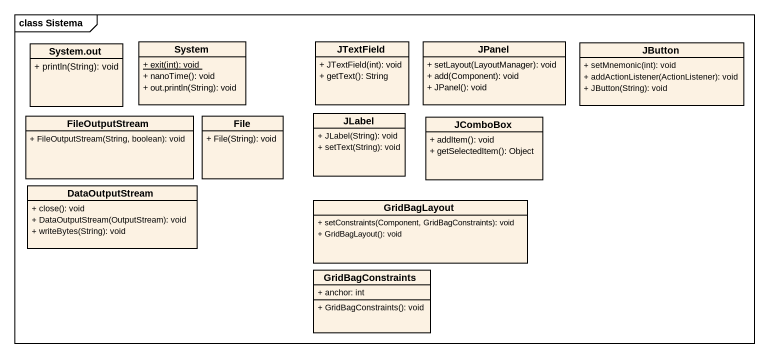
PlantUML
@startuml
mainframe class Sistema
hide circle
hide empty members
skinparam classAttributeIconSize 0
class "System.out" as System_out {
  + println(String): void
}
class System {
  {static} + exit(int): void
  + nanoTime(): void
  + out.println(String): void
}
class JTextField {
  + JTextField(int): void
  + getText(): String
}
class JPanel {
  + setLayout(LayoutManager): void
  + add(Component): void
  + JPanel(): void
}
class JButton {
  + setMnemonic(int): void
  + addActionListener(ActionListener): void
  + JButton(String): void
}
class FileOutputStream {
  + FileOutputStream(String, boolean): void
}
class "File" as File_ {
  + File(String): void
}
class JLabel {
  + JLabel(String): void
  + setText(String): void
}
class JComboBox {
  + addItem(): void
  + getSelectedItem(): Object
}
class DataOutputStream {
  + close(): void
  + DataOutputStream(OutputStream): void
  + writeBytes(String): void
}
class GridBagLayout {
  + setConstraints(Component, GridBagConstraints): void
  + GridBagLayout(): void
}
class GridBagConstraints {
  + anchor: int
  + GridBagConstraints(): void
}
@enduml
